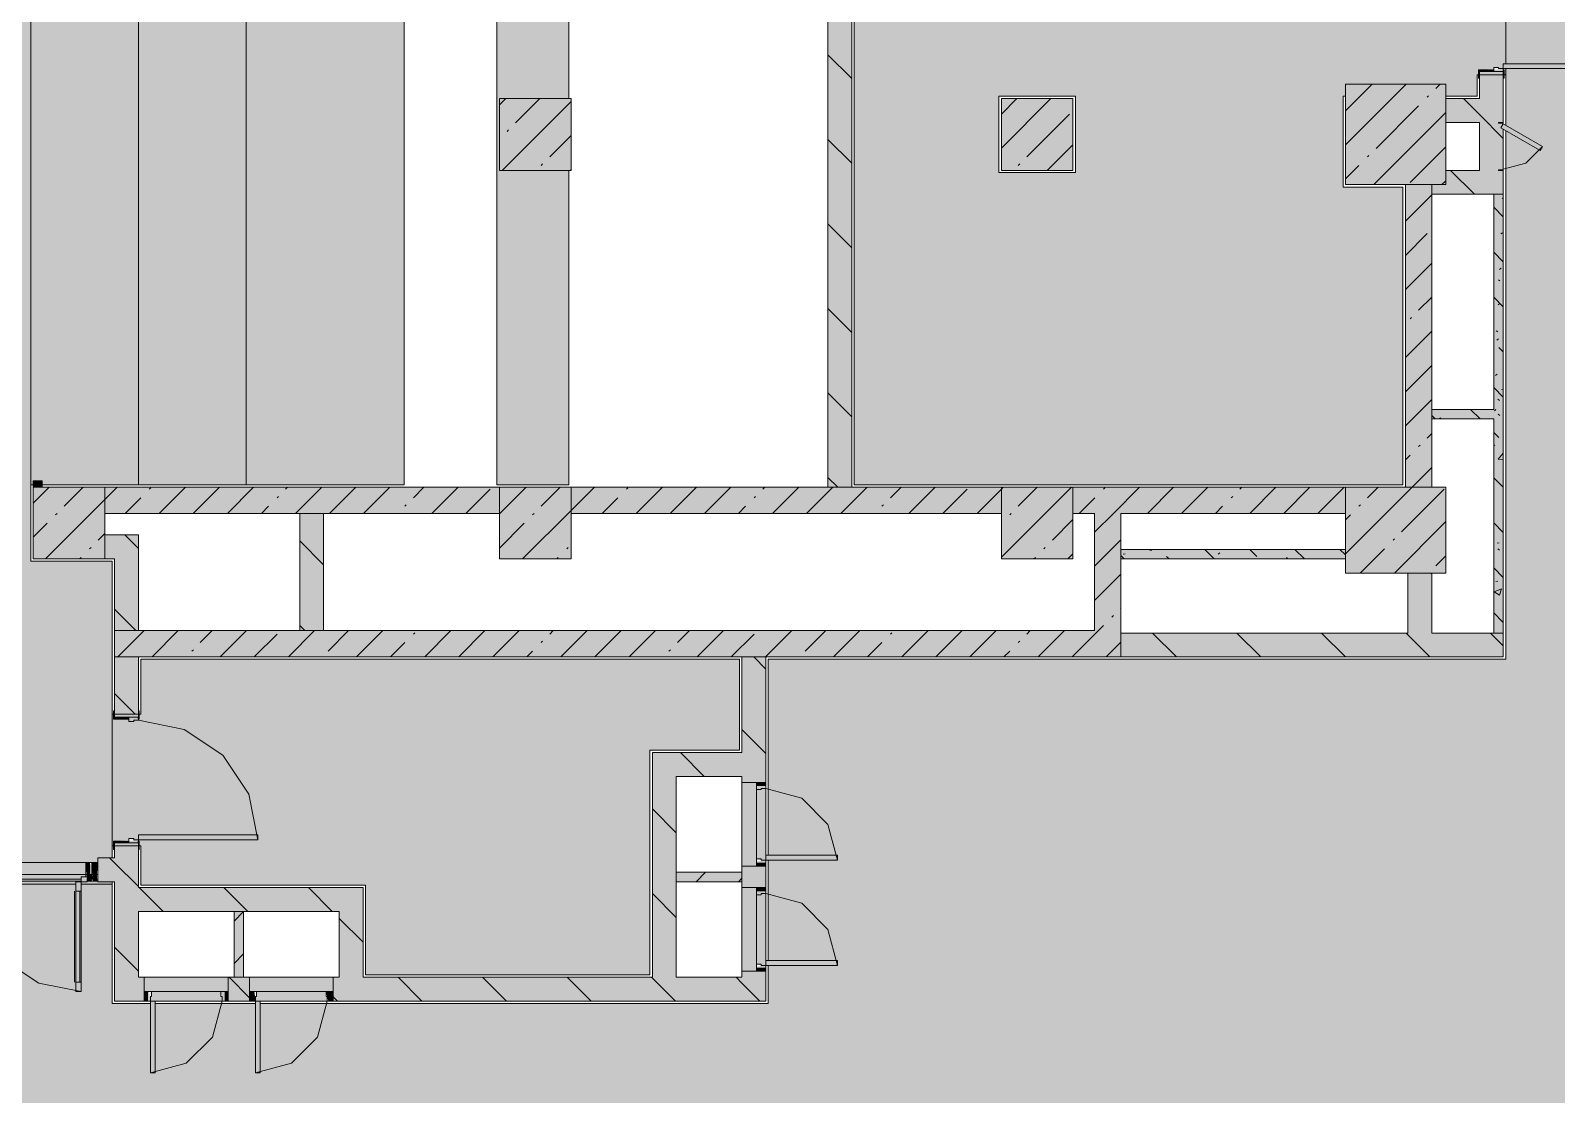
# Model space of a CAD drawing. Header units: millimetres. Extents: x -3817 to 677485, y -22715 to 103890.
# Drawn here: x 2433.5 to 2534, y -19524.2 to -19454.1 of the extents above; entities that cross this region are included whole.
import ezdxf

# ---------------------------------------------------------------- set-up
doc = ezdxf.new("R2010")
doc.units = ezdxf.units.MM
doc.layers.add('PDF _Геометрия', color=7, linetype='Continuous', true_color=0x1d1d1d)
doc.layers.add('PDF _Сплошная заливка', color=7, linetype='Continuous', true_color=0xffffff)

msp = doc.modelspace()

# ---------------------------------------------------------------- hatches: boundary and pattern name
at = {"layer": 'PDF _Сплошная заливка', "transparency": 33554559}
h = msp.add_hatch(color=256, dxfattribs=at)
h.paths.add_polyline_path([(2274.81, -19543.4), (2284.35, -19543.34), (2284.35, -19542.77), (2284.63, -19542.77), (2284.63, -19541.61), (2284.75, -19541.61), (2284.75, -19541.51), (2326.29, -19541.5), (2327.79, -19538.91), (2328.06, -19539.07), (2326.65, -19541.51), (2385.11, -19541.51), (2385.11, -19533.8), (2385.43, -19533.8), (2385.43, -19541.51), (2406.21, -19541.51), (2406.21, -19534.58), (2406.53, -19534.58), (2406.53, -19541.51), (2419.07, -19541.51), (2419.07, -19532.62), (2419.21, -19532.69), (2420.31, -19532.69), (2420.31, -19541.51), (2420.46, -19541.51), (2420.46, -19518.21), (2420.31, -19518.21), (2420.31, -19518.44), (2419.07, -19518.36), (2419.07, -19518.21), (2368.97, -19518.21), (2368.97, -19488.92), (2368.18, -19488.92), (2368.18, -19483.25), (2373.85, -19483.25), (2373.85, -19484.03), (2379.32, -19484.03), (2379.32, -19483.88), (2379.91, -19483.88), (2379.91, -19484.03), (2388.57, -19484.03), (2388.65, -19483.88), (2389.17, -19483.88), (2389.17, -19484.03), (2419.72, -19484.03), (2419.79, -19483.77), (2420.31, -19483.77), (2420.31, -19484.03), (2420.46, -19484.03), (2420.46, -19508.6), (2421.41, -19508.6), (2421.49, -19508.92), (2437.94, -19508.92), (2437.94, -19508.6), (2438.89, -19508.6), (2438.89, -19489.07), (2433.53, -19489.07), (2433.49, -19390.49), (2420.86, -19390.51), (2420.85, -19395.3), (2408.65, -19395.3), (2408.65, -19396.95), (2403.62, -19396.95), (2403.62, -19395.27), (2403.53, -19395.34), (2403.48, -19395.5), (2380, -19395.5), (2379.92, -19409.8), (2377.55, -19409.8), (2377.55, -19409.71), (2337.8, -19409.71), (2337.79, -19412.55), (2333.06, -19412.55), (2333.06, -19428.92), (2337.79, -19428.92), (2337.79, -19440.49), (2314.4, -19440.49), (2314.4, -19454.35), (2314.56, -19454.35), (2314.56, -19464.11), (2314.4, -19464.11), (2314.4, -19477.81), (2314.56, -19477.81), (2314.56, -19505.06), (2314.4, -19505.06), (2314.4, -19511.83), (2321.49, -19511.83), (2321.49, -19512.14), (2314.47, -19512.22), (2314.47, -19512.54), (2314.56, -19512.54), (2314.56, -19518.21), (2288.98, -19518.21), (2288.98, -19514.27), (2275.59, -19514.27), (2275.59, -19518.21), (2262.2, -19518.21), (2262.2, -19536.79), (2271.33, -19536.79), (2271.33, -19541.51), (2273.33, -19541.51), (2273.37, -19541.61), (2273.45, -19541.67), (2273.45, -19542.77), (2273.8, -19542.77), (2273.72, -19543.01), (2273.8, -19543.4), (2274.13, -19543.4)], flags=0)
h.paths.add_polyline_path([(2419.21, -19541.36), (2419.21, -19541.28), (2419.07, -19541.28)], flags=0)
h.paths.add_polyline_path([(2436.84, -19510.18), (2436.84, -19510.15), (2422.47, -19510.18), (2422.51, -19510.33), (2436.49, -19510.33), (2436.49, -19510.18)], flags=0)
h.paths.add_polyline_path([(2438.89, -19510.33), (2438.85, -19510.18), (2436.84, -19510.18), (2436.84, -19510.33), (2437.94, -19510.33)], flags=0)
h.paths.add_polyline_path([(2421.41, -19510.15), (2421.49, -19510.02), (2421.41, -19510.12)], flags=0)
h.paths.add_polyline_path([(2422.12, -19510.33), (2422.12, -19510.15), (2420.46, -19510.18), (2420.46, -19510.33), (2421.92, -19510.33)], flags=0)
h.paths.add_polyline_path([(2421.8, -19510.15), (2421.8, -19510.02), (2421.72, -19510.02), (2421.79, -19510.14)], flags=0)
h.paths.add_polyline_path([(2437.55, -19510.15), (2437.55, -19510.02), (2437.47, -19510.02)], flags=0)
h.paths.add_polyline_path([(2337.18, -19482.94), (2335.92, -19482.89), (2335.92, -19481.14), (2334.69, -19480.86), (2334.76, -19480.71), (2334.89, -19480.73), (2335.92, -19480.83), (2335.92, -19480.74), (2337.77, -19480.74), (2337.85, -19476.69), (2338, -19476.69), (2338, -19480.74), (2339.86, -19480.8), (2339.86, -19482.94), (2338.6, -19482.94)], flags=0)
h.paths.add_polyline_path([(2337.91, -19476.13), (2337.77, -19476.13), (2337.71, -19472.08), (2335.92, -19472.02), (2335.92, -19471.91), (2334.7, -19472.05), (2334.73, -19471.89), (2335.92, -19471.68), (2335.92, -19469.88), (2339.86, -19469.88), (2339.86, -19472.08), (2338, -19472.08), (2337.95, -19476.13), (2337.92, -19476.13)], flags=0)
h.paths.add_polyline_path([(2369.13, -19464.43), (2368.02, -19464.43), (2368.02, -19457.5), (2374.95, -19457.5), (2374.95, -19464.43)], flags=0)
h.paths.add_polyline_path([(2376.09, -19448.31), (2376.09, -19440.04), (2376.69, -19440.04), (2376.69, -19448.31)], flags=0)
h.paths.add_polyline_path([(2376.09, -19439.49), (2376.15, -19431.22), (2376.69, -19431.22), (2376.69, -19439.49)], flags=0)
h.paths.add_polyline_path([(2369.13, -19434.9), (2368.02, -19434.9), (2368.02, -19427.97), (2374.95, -19427.97), (2374.95, -19434.9)], flags=0)
h.paths.add_polyline_path([(2376.09, -19430.83), (2376.15, -19422.56), (2376.69, -19422.56), (2376.69, -19430.83), (2376.15, -19430.83)], flags=0)
h.paths.add_polyline_path([(2376.66, -19420.13), (2376.15, -19419.83), (2380.28, -19412.68), (2380.79, -19412.97), (2377.56, -19418.58)], flags=0)
h.paths.add_polyline_path([(2377.55, -19409.65), (2377.56, -19409.65), (2377.55, -19409.55)], flags=0)
h.paths.add_polyline_path([(2420.46, -19395.49), (2408.74, -19395.49), (2408.74, -19395.33), (2420.86, -19395.33), (2420.85, -19395.49)], flags=0)
for points in [[(2487.63, -19484.19), (2487.63, -19395.22), (2486.05, -19395.22), (2486.05, -19484.19), (2486.23, -19484.19)], [(2433.53, -19484.03), (2433.69, -19484.03), (2433.69, -19483.77), (2434.28, -19483.77), (2434.28, -19484.03), (2440.62, -19484.03), (2440.62, -19452.7), (2433.53, -19452.72), (2433.53, -19480.44)], [(2523.93, -19464.27), (2526.76, -19464.27), (2526.76, -19457.66), (2520.14, -19457.66), (2520.14, -19464.27)], [(2501.5, -19463.33), (2502.19, -19463.33), (2502.19, -19458.6), (2497.47, -19458.63), (2497.47, -19463.33)], [(2525.82, -19464.9), (2530.54, -19464.9), (2530.54, -19463.33), (2526.76, -19463.33), (2526.76, -19464.27), (2525.82, -19464.27), (2525.82, -19464.43)], [(2524.09, -19484.19), (2525.82, -19484.19), (2525.82, -19464.27), (2524.09, -19464.27), (2524.09, -19484.03)], [(2529.91, -19479.7), (2529.91, -19479.07), (2525.82, -19479.07), (2525.82, -19479.7), (2529.88, -19479.7)], [(2433.69, -19488.92), (2438.42, -19488.92), (2438.42, -19484.19), (2433.69, -19484.19), (2433.69, -19488.82)], [(2500.07, -19488.92), (2502.19, -19488.92), (2502.19, -19484.19), (2497.47, -19484.19), (2497.47, -19488.92)], [(2520.14, -19489.86), (2526.76, -19489.86), (2526.76, -19484.19), (2520.14, -19484.19), (2520.14, -19487.07)], [(2451.25, -19493.64), (2452.82, -19493.64), (2452.82, -19485.92), (2451.25, -19485.92), (2451.25, -19487.92)], [(2439.61, -19488.92), (2440.62, -19488.92), (2440.62, -19487.34), (2438.42, -19487.34), (2438.42, -19488.92), (2439.05, -19488.92)], [(2518.76, -19488.92), (2520.14, -19488.92), (2520.14, -19488.29), (2505.34, -19488.29), (2505.34, -19488.92)], [(2439.05, -19493.64), (2440.62, -19493.64), (2440.62, -19488.92), (2439.05, -19488.92), (2439.05, -19489.07)], [(2458.04, -19495.37), (2503.61, -19495.37), (2503.61, -19493.64), (2439.05, -19493.64), (2439.05, -19495.37), (2457.31, -19495.37)], [(2526.26, -19495.37), (2530.54, -19495.37), (2530.54, -19493.8), (2505.34, -19493.8), (2505.34, -19495.37), (2518.76, -19495.37)], [(2474.48, -19516.47), (2476.05, -19516.47), (2476.05, -19501.67), (2474.48, -19501.67), (2474.48, -19516.32)], [(2479.75, -19503.25), (2480.38, -19503.25), (2480.38, -19501.67), (2476.05, -19501.67), (2476.05, -19503.25)], [(2480.38, -19509.15), (2481.33, -19509.15), (2481.33, -19503.64), (2480.38, -19503.64), (2480.38, -19508.96)], [(2481.64, -19508.76), (2481.96, -19508.76), (2481.96, -19504.03), (2481.33, -19504.11), (2481.33, -19508.68)], [(2437.24, -19510.15), (2437.55, -19510.15), (2437.47, -19510.02), (2437.44, -19508.92), (2437.16, -19508.92), (2437.24, -19510.12)], [(2437.94, -19510.15), (2437.87, -19510.02), (2437.94, -19508.92), (2437.55, -19508.92), (2437.63, -19510.15), (2437.87, -19510.15)], [(2436.84, -19510.02), (2436.84, -19509.86), (2437.16, -19509.86), (2437.16, -19509.7), (2422.2, -19509.7), (2422.2, -19509.86), (2422.51, -19509.86), (2422.51, -19510.02)], [(2437.55, -19510.02), (2437.63, -19510.02), (2437.55, -19509.7), (2437.47, -19509.7), (2437.47, -19510.02)], [(2440.62, -19512.14), (2455.42, -19512.14), (2455.42, -19510.57), (2440.62, -19510.57), (2440.62, -19512.11)], [(2480.38, -19516.08), (2481.33, -19516.08), (2481.33, -19510.57), (2480.38, -19510.57), (2480.38, -19515.88)], [(2481.64, -19515.69), (2481.96, -19515.69), (2481.96, -19510.96), (2481.33, -19511.04), (2481.33, -19515.61)], [(2453.85, -19516.47), (2455.42, -19516.47), (2455.42, -19512.14), (2453.85, -19512.14), (2453.85, -19516.32)], [(2441.01, -19517.42), (2446.53, -19517.42), (2446.53, -19516.47), (2441.01, -19516.47), (2441.01, -19517.1)], [(2448.34, -19517.42), (2453.45, -19517.42), (2453.45, -19516.47), (2447.94, -19516.47), (2447.94, -19517.42), (2448.26, -19517.42)], [(2441.49, -19518.05), (2446.13, -19518.05), (2446.05, -19517.42), (2441.49, -19517.42), (2441.41, -19518.05)], [(2452.98, -19518.05), (2453.06, -19518.05), (2452.98, -19517.42), (2448.41, -19517.42), (2448.34, -19518.05), (2448.65, -19518.05)]]:
    msp.add_hatch(color=256, dxfattribs=at).paths.add_polyline_path(points)
h = msp.add_hatch(color=256, dxfattribs=at)
h.paths.add_polyline_path([(2420.46, -19541.51), (2458.9, -19541.51), (2459.91, -19539.76), (2460.18, -19539.92), (2459.26, -19541.51), (2479.13, -19541.51), (2480.54, -19539.08), (2480.81, -19539.24), (2479.5, -19541.51), (2563.46, -19541.51), (2563.46, -19523.32), (2551.95, -19523.32), (2551.95, -19528.05), (2551.64, -19528.05), (2551.56, -19523.32), (2550.22, -19523.32), (2550.16, -19513.72), (2546.68, -19513.72), (2546.68, -19513.33), (2550.22, -19513.33), (2550.22, -19503.48), (2543.14, -19503.48), (2543.14, -19503.09), (2550.22, -19503.09), (2550.22, -19484.19), (2562.35, -19484.19), (2562.35, -19434.19), (2563.46, -19434.19), (2563.46, -19422.77), (2557.54, -19422.75), (2557.54, -19419.63), (2533.29, -19419.63), (2533.29, -19422.75), (2530.7, -19422.75), (2530.7, -19456.32), (2538.41, -19456.32), (2538.41, -19456.63), (2530.7, -19456.63), (2530.7, -19460.35), (2533.13, -19461.75), (2532.97, -19462.02), (2530.7, -19460.71), (2530.7, -19495.53), (2482.11, -19495.53), (2482.11, -19508.44), (2486.68, -19508.44), (2486.68, -19508.76), (2482.11, -19508.76), (2482.11, -19515.37), (2486.68, -19515.37), (2486.68, -19515.69), (2482.11, -19515.69), (2482.11, -19518.21), (2448.65, -19518.21), (2448.65, -19522.77), (2448.34, -19522.77), (2448.34, -19518.21), (2441.72, -19518.21), (2441.72, -19522.77), (2441.41, -19522.77), (2441.41, -19518.21), (2438.89, -19518.21), (2438.89, -19510.33), (2436.84, -19510.33), (2436.84, -19517.42), (2436.49, -19517.42), (2436.49, -19510.33), (2422.47, -19510.33), (2422.47, -19517.26), (2422.12, -19517.26), (2422.12, -19510.33), (2420.46, -19510.33), (2420.46, -19537.16)], flags=0)
h.paths.add_polyline_path([(2551.86, -19515.53), (2562.35, -19515.53), (2562.35, -19485.77), (2551.8, -19485.77), (2551.8, -19515.53)], flags=0)
h = msp.add_hatch(color=256, dxfattribs=at)
h.paths.add_polyline_path([(2530.38, -19463.33), (2530.54, -19463.33), (2530.54, -19460.62), (2530.38, -19460.53), (2530.54, -19460.18), (2530.54, -19457.03), (2528.96, -19457.03), (2528.96, -19463.33), (2529.91, -19463.33)], flags=0)
h.paths.add_polyline_path([(2528.96, -19448.37), (2530.54, -19448.37), (2530.54, -19419.63), (2528.96, -19419.63), (2528.96, -19448.19)], flags=0)
h = msp.add_hatch(color=256, dxfattribs=at)
h.paths.add_polyline_path([(2487.78, -19484.03), (2523.93, -19484.03), (2523.93, -19464.43), (2519.99, -19464.43), (2519.99, -19458.44), (2520.14, -19458.42), (2520.14, -19457.66), (2526.76, -19457.66), (2526.76, -19458.44), (2528.81, -19458.44), (2528.81, -19457.03), (2528.9, -19457.03), (2528.96, -19456.71), (2529.91, -19456.63), (2529.91, -19456.56), (2530.54, -19456.63), (2530.54, -19456.32), (2530.7, -19456.32), (2530.7, -19448.37), (2530.6, -19448.37), (2530.54, -19448.76), (2528.9, -19448.68), (2528.9, -19448.37), (2528.81, -19448.37), (2528.81, -19447.34), (2487.78, -19447.34), (2487.78, -19470.37)], flags=0)
h.paths.add_polyline_path([(2502.35, -19463.48), (2497.31, -19463.48), (2497.31, -19458.44), (2502.35, -19458.44)], flags=0)
h.paths.add_polyline_path([(2530.6, -19457.03), (2530.7, -19457.03), (2530.7, -19456.63), (2530.6, -19456.71), (2530.6, -19456.96)], flags=0)
at = {"layer": 'PDF _Сплошная заливка', "true_color": 0xe2e2e2, "transparency": 33554559}
h = msp.add_hatch(color=254, dxfattribs=at)
h.paths.add_polyline_path([(2530.54, -19456.83), (2530.54, -19456.63), (2529.91, -19456.71), (2529.91, -19456.83)], flags=0)
h.paths.add_polyline_path([(2529.91, -19448.84), (2530.54, -19448.68), (2530.54, -19448.56), (2529.91, -19448.56), (2529.91, -19448.76)], flags=0)
at = {"layer": 'PDF _Сплошная заливка', "transparency": 33554559}
h = msp.add_hatch(color=256, dxfattribs=at)
h.paths.add_polyline_path([(2464.24, -19484.03), (2468.97, -19484.03), (2468.97, -19463.33), (2464.4, -19463.33), (2464.4, -19458.6), (2468.97, -19458.6), (2468.97, -19452.7), (2464.24, -19452.7), (2464.24, -19470.37)], flags=0)
h.paths.add_polyline_path([(2452.18, -19484.03), (2458.13, -19484.03), (2458.13, -19452.7), (2447.71, -19452.7), (2447.71, -19484.03), (2450.87, -19484.03)], flags=0)
at = {"layer": 'PDF _Сплошная заливка', "true_color": 0xe2e2e2, "transparency": 33554559}
for points in [[(2533.29, -19456.63), (2538.41, -19456.63), (2538.41, -19456.32), (2530.54, -19456.32), (2530.61, -19456.63), (2533.13, -19456.63)], [(2532.97, -19462.02), (2533.13, -19461.75), (2530.54, -19460.26), (2530.38, -19460.53), (2530.7, -19460.71)], [(2439.99, -19507.62), (2439.99, -19507.5), (2439.05, -19507.51), (2439.05, -19507.62), (2439.66, -19507.62)], [(2482.11, -19508.76), (2486.68, -19508.76), (2486.68, -19508.44), (2481.96, -19508.44), (2481.96, -19508.76)], [(2486.68, -19515.69), (2486.68, -19515.37), (2481.96, -19515.37), (2481.96, -19515.69), (2486.23, -19515.69)], [(2441.41, -19522.77), (2441.72, -19522.77), (2441.72, -19518.05), (2441.41, -19518.05), (2441.41, -19520.46)]]:
    msp.add_hatch(color=254, dxfattribs=at).paths.add_polyline_path(points)
at = {"layer": 'PDF _Сплошная заливка', "transparency": 33554559}
h = msp.add_hatch(color=256, dxfattribs=at)
h.paths.add_polyline_path([(2469.97, -19485.92), (2497.47, -19485.92), (2497.47, -19484.19), (2469.12, -19484.19), (2469.12, -19485.92)], flags=0)
h.paths.add_polyline_path([(2453.03, -19485.92), (2464.4, -19485.92), (2464.4, -19484.19), (2438.42, -19484.19), (2438.42, -19485.92), (2452.82, -19485.92)], flags=0)
h.paths.add_polyline_path([(2520.14, -19485.92), (2520.14, -19484.19), (2502.19, -19484.19), (2502.19, -19485.92), (2518.76, -19485.92)], flags=0)
h = msp.add_hatch(color=256, dxfattribs=at)
h.paths.add_polyline_path([(2439.05, -19518.05), (2440.62, -19518.05), (2440.62, -19507.81), (2439.05, -19507.81), (2439.05, -19512.11)], flags=0)
h.paths.add_polyline_path([(2440.62, -19499.15), (2440.62, -19495.37), (2439.05, -19495.37), (2439.05, -19499.15)], flags=0)
h = msp.add_hatch(color=256, dxfattribs=at)
h.paths.add_polyline_path([(2481.96, -19518.05), (2481.96, -19516.08), (2480.38, -19516.08), (2480.38, -19518.05)], flags=0)
h.paths.add_polyline_path([(2480.38, -19510.57), (2481.96, -19510.57), (2481.96, -19509.15), (2480.38, -19509.15), (2480.38, -19510.18)], flags=0)
h.paths.add_polyline_path([(2481.33, -19503.64), (2481.96, -19503.64), (2481.96, -19495.37), (2480.38, -19495.37), (2480.38, -19503.64)], flags=0)
h = msp.add_hatch(color=256, dxfattribs=at)
h.paths.add_polyline_path([(2440.62, -19507.42), (2440.62, -19507.1), (2448.49, -19507.1), (2448.49, -19507.42), (2440.68, -19507.42)], flags=0)
h.paths.add_polyline_path([(2455.58, -19516.32), (2474.32, -19516.32), (2474.32, -19501.51), (2480.22, -19501.51), (2480.22, -19495.53), (2440.78, -19495.53), (2440.78, -19499.15), (2440.68, -19499.15), (2440.62, -19499.55), (2438.98, -19499.47), (2438.98, -19499.15), (2438.89, -19499.15), (2438.89, -19507.81), (2438.98, -19507.81), (2439.05, -19507.5), (2439.99, -19507.42), (2439.99, -19507.34), (2440.68, -19507.5), (2440.68, -19507.81), (2440.78, -19507.81), (2440.78, -19510.41), (2455.58, -19510.41), (2455.58, -19511.22)], flags=0)
at = {"layer": 'PDF _Сплошная заливка', "true_color": 0xe2e2e2, "transparency": 33554559}
h = msp.add_hatch(color=254, dxfattribs=at)
h.paths.add_polyline_path([(2440.62, -19507.62), (2440.62, -19507.42), (2439.99, -19507.5), (2439.99, -19507.62)], flags=0)
h.paths.add_polyline_path([(2439.99, -19499.62), (2440.62, -19499.47), (2440.62, -19499.35), (2439.99, -19499.35), (2439.99, -19499.55)], flags=0)
h = msp.add_hatch(color=254, dxfattribs=at)
h.paths.add_polyline_path([(2481.96, -19508.96), (2481.96, -19508.76), (2481.33, -19508.84), (2481.33, -19508.96)], flags=0)
h.paths.add_polyline_path([(2481.33, -19504.11), (2481.96, -19503.96), (2481.96, -19503.84), (2481.33, -19503.84), (2481.33, -19504.03)], flags=0)
at = {"layer": 'PDF _Сплошная заливка', "transparency": 33554559}
h = msp.add_hatch(color=256, dxfattribs=at)
h.paths.add_polyline_path([(2438.85, -19510.18), (2439.05, -19510.18), (2439.05, -19508.6), (2437.94, -19508.6), (2437.94, -19510.18)], flags=0)
h.paths.add_polyline_path([(2421.18, -19510.18), (2421.41, -19510.18), (2421.41, -19508.6), (2420.31, -19508.6), (2420.31, -19510.18), (2420.56, -19510.18)], flags=0)
h = msp.add_hatch(color=256, dxfattribs=at)
h.paths.add_polyline_path([(2437.24, -19510.18), (2437.16, -19509.86), (2436.84, -19509.86), (2436.84, -19510.18), (2437.16, -19510.18)], flags=0)
h.paths.add_polyline_path([(2422.51, -19510.18), (2422.51, -19509.86), (2422.12, -19509.86), (2422.2, -19510.18), (2422.47, -19510.18)], flags=0)
at = {"layer": 'PDF _Сплошная заливка', "true_color": 0xe2e2e2, "transparency": 33554559}
h = msp.add_hatch(color=254, dxfattribs=at)
h.paths.add_polyline_path([(2481.96, -19515.88), (2481.96, -19515.69), (2481.33, -19515.77), (2481.33, -19515.88)], flags=0)
h.paths.add_polyline_path([(2481.33, -19511.04), (2481.96, -19510.88), (2481.96, -19510.77), (2481.33, -19510.77), (2481.33, -19510.96)], flags=0)
at = {"layer": 'PDF _Сплошная заливка', "transparency": 33554559}
h = msp.add_hatch(color=256, dxfattribs=at)
h.paths.add_polyline_path([(2474.32, -19518.05), (2480.38, -19518.05), (2480.38, -19516.47), (2453.45, -19516.47), (2453.45, -19518.05), (2469.97, -19518.05)], flags=0)
h.paths.add_polyline_path([(2441.01, -19518.05), (2441.01, -19516.47), (2440.62, -19516.47), (2440.62, -19518.05)], flags=0)
h.paths.add_polyline_path([(2446.53, -19518.05), (2447.94, -19518.05), (2447.94, -19516.47), (2446.53, -19516.47), (2446.53, -19517.42)], flags=0)
at = {"layer": 'PDF _Сплошная заливка', "true_color": 0xe2e2e2, "transparency": 33554559}
h = msp.add_hatch(color=254, dxfattribs=at)
h.paths.add_polyline_path([(2446.33, -19518.05), (2446.33, -19517.42), (2446.05, -19517.42), (2446.21, -19518.05)], flags=0)
h.paths.add_polyline_path([(2441.33, -19518.05), (2441.41, -19518.05), (2441.33, -19517.42), (2441.21, -19517.42), (2441.21, -19518.05)], flags=0)

# ---------------------------------------------------------------- linework, layer by layer
at = {"layer": 'PDF _Геометрия', "color": 253, "lineweight": 9, "true_color": 0xaaaaaa}
for points in [[(2438.89, -19508.6), (2438.89, -19489.07), (2433.53, -19489.07), (2433.53, -19390.49), (2420.86, -19390.49), (2420.86, -19392.62)], [(2557.54, -19419.63), (2533.29, -19419.63), (2533.29, -19422.75), (2530.7, -19422.75), (2530.7, -19456.32), (2530.7, -19448.37), (2530.6, -19448.37)], [(2528.9, -19448.37), (2528.81, -19448.37), (2528.81, -19447.34), (2487.78, -19447.34), (2487.78, -19484.03), (2523.93, -19484.03), (2523.93, -19464.43), (2519.99, -19464.43), (2519.99, -19458.44), (2520.14, -19458.44)], [(2526.76, -19458.44), (2528.81, -19458.44), (2528.81, -19457.03), (2528.9, -19457.03)], [(2530.6, -19457.03), (2530.7, -19457.03), (2530.7, -19456.63), (2530.7, -19460.35)], [(2530.7, -19460.71), (2530.7, -19495.53), (2482.11, -19495.53), (2482.11, -19508.44)], [(2530.54, -19463.25), (2532.03, -19462.85), (2533.13, -19461.75)], [(2440.68, -19507.81), (2440.78, -19507.81), (2440.78, -19510.41), (2455.58, -19510.41), (2455.58, -19516.32), (2474.32, -19516.32), (2474.32, -19501.51), (2480.22, -19501.51), (2480.22, -19495.53), (2440.78, -19495.53), (2440.78, -19499.15), (2440.68, -19499.15)], [(2438.98, -19499.15), (2438.89, -19499.15), (2438.89, -19507.81), (2438.98, -19507.81)], [(2440.62, -19499.55), (2443.63, -19500.15), (2446.19, -19501.85), (2447.89, -19504.41), (2448.49, -19507.42)], [(2481.33, -19508.84), (2481.33, -19503.96), (2481.33, -19508.84)], [(2481.96, -19508.44), (2481.96, -19504.03), (2484.32, -19504.67), (2486.05, -19506.4), (2486.68, -19508.76)], [(2481.96, -19504.03), (2481.96, -19508.76)], [(2482.11, -19508.76), (2482.11, -19515.37)], [(2437.24, -19510.18), (2436.84, -19510.18), (2436.84, -19517.42), (2434.07, -19516.87), (2431.72, -19515.3), (2430.15, -19512.95), (2429.6, -19510.18), (2429.06, -19512.89), (2427.52, -19515.19), (2425.22, -19516.72), (2422.51, -19517.26), (2422.51, -19510.18), (2422.12, -19510.18)], [(2436.84, -19510.02), (2436.84, -19509.86), (2437.24, -19509.86)], [(2441.41, -19518.21), (2438.89, -19518.21), (2438.89, -19510.33), (2436.84, -19510.33), (2438.89, -19510.33), (2438.89, -19510.18)], [(2436.42, -19516.79), (2436.42, -19510.81)], [(2436.84, -19510.81), (2436.49, -19510.81)], [(2436.76, -19516.79), (2436.76, -19510.81)], [(2481.33, -19515.77), (2481.33, -19510.88), (2481.33, -19515.77)], [(2481.96, -19515.69), (2481.96, -19510.88), (2481.96, -19515.37)], [(2481.96, -19510.96), (2484.32, -19511.6), (2486.05, -19513.33), (2486.68, -19515.69)], [(2482.11, -19515.69), (2482.11, -19518.21), (2448.65, -19518.21)], [(2436.84, -19516.79), (2436.49, -19516.79)], [(2441.33, -19517.42), (2446.21, -19517.42), (2441.33, -19517.42)], [(2448.26, -19517.42), (2453.14, -19517.42), (2448.26, -19517.42)], [(2446.13, -19518.05), (2445.5, -19520.41), (2443.77, -19522.14), (2441.41, -19522.77)], [(2441.41, -19518.05), (2446.21, -19518.05), (2441.72, -19518.05)], [(2448.34, -19518.21), (2441.72, -19518.21)], [(2448.65, -19518.05), (2453.06, -19518.05), (2452.43, -19520.41), (2450.7, -19522.14), (2448.34, -19522.77)], [(2453.06, -19518.05), (2448.34, -19518.05)]]:
    msp.add_lwpolyline(points, dxfattribs=at)
at = {"layer": 'PDF _Геометрия', "color": 7, "lineweight": 9}
for points in [[(2468.65, -19395.22), (2486.05, -19395.22), (2486.05, -19484.19), (2487.63, -19484.19), (2487.63, -19447.19), (2528.96, -19447.19), (2528.96, -19445.61), (2525.81, -19445.61), (2525.81, -19430.65), (2524.24, -19430.65), (2524.24, -19445.61), (2487.63, -19445.61), (2487.63, -19395.22), (2497, -19395.22), (2497, -19393.65), (2469.12, -19393.65)], [(2433.53, -19452.7), (2433.53, -19484.03), (2433.69, -19484.03)], [(2434.28, -19484.03), (2440.62, -19484.03), (2447.71, -19484.03), (2447.71, -19452.7)], [(2440.62, -19452.7), (2440.62, -19484.03), (2440.62, -19452.7), (2445.34, -19452.7)], [(2468.97, -19458.6), (2468.97, -19452.7), (2464.24, -19452.7), (2464.24, -19484.03), (2468.97, -19484.03), (2468.97, -19463.33)], [(2487.63, -19457.29), (2486.05, -19455.72)], [(2530.54, -19457.03), (2528.96, -19457.03)], [(2520.14, -19461.64), (2524.13, -19457.66)], [(2520.14, -19459.4), (2521.89, -19457.66)], [(2526.09, -19457.95), (2526.38, -19457.66)], [(2528.96, -19457.26), (2528.96, -19458.6), (2526.76, -19458.6), (2526.76, -19460.18), (2528.96, -19460.18), (2528.96, -19463.33), (2526.76, -19463.33)], [(2530.54, -19460.18), (2530.54, -19457.26)], [(2464.4, -19459.02), (2464.82, -19458.6)], [(2464.58, -19463.33), (2469.12, -19458.79)], [(2465.47, -19460.19), (2467.06, -19458.6)], [(2497.47, -19461.87), (2500.74, -19458.6)], [(2497.47, -19459.63), (2498.49, -19458.6)], [(2522.16, -19461.88), (2524.96, -19459.07)], [(2525.52, -19458.51), (2525.62, -19458.42)], [(2530.54, -19461.23), (2528.96, -19459.66), (2527.91, -19458.6)], [(2499.15, -19462.44), (2501.95, -19459.63)], [(2522.01, -19464.27), (2526.76, -19459.52)], [(2464.91, -19460.76), (2465, -19460.66)], [(2467.72, -19462.44), (2469.12, -19461.03)], [(2525.82, -19464.27), (2525.82, -19464.9), (2529.91, -19464.9), (2530.54, -19464.9), (2530.54, -19463.33), (2530.54, -19460.62)], [(2487.63, -19462.86), (2486.05, -19461.29)], [(2500.5, -19463.33), (2502.19, -19461.64)], [(2524.4, -19464.12), (2526.76, -19461.77)], [(2467.15, -19463), (2467.25, -19462.91)], [(2498.58, -19463), (2498.68, -19462.91)], [(2520.14, -19463.89), (2521.03, -19463)], [(2521.6, -19462.44), (2521.69, -19462.35)], [(2469.07, -19463.33), (2469.12, -19463.28)], [(2526.5, -19464.27), (2526.76, -19464.01)], [(2528.64, -19464.9), (2527.06, -19463.33)], [(2481.96, -19495.37), (2505.34, -19495.37), (2530.54, -19495.37), (2530.54, -19493.8), (2530.54, -19464.9), (2529.91, -19464.9), (2529.91, -19479.07), (2525.82, -19479.07), (2525.82, -19479.7), (2529.91, -19479.7), (2529.91, -19493.8), (2530.54, -19493.8)], [(2525.82, -19479.07), (2525.82, -19464.27), (2524.09, -19464.27), (2524.09, -19484.19), (2525.82, -19484.19), (2525.82, -19479.7)], [(2524.09, -19466.68), (2525.82, -19464.95)], [(2487.63, -19468.43), (2486.05, -19466.85)], [(2524.09, -19468.93), (2525.52, -19467.49)], [(2524.09, -19471.17), (2525.82, -19469.44)], [(2524.96, -19472.54), (2525.82, -19471.69)], [(2487.63, -19474), (2486.05, -19472.42)], [(2524.4, -19473.1), (2524.5, -19473.01)], [(2524.09, -19475.66), (2525.82, -19473.93)], [(2524.09, -19477.91), (2525.82, -19476.18)], [(2487.63, -19479.56), (2486.05, -19477.99)], [(2524.09, -19480.15), (2525.82, -19478.42)], [(2525.52, -19480.96), (2525.82, -19480.67)], [(2524.09, -19482.4), (2524.4, -19482.08)], [(2524.96, -19481.52), (2525.06, -19481.43)], [(2520.14, -19488.58), (2524.54, -19484.19), (2525.82, -19482.91)], [(2433.79, -19484.19), (2433.69, -19484.09)], [(2433.69, -19485.24), (2434.74, -19484.19)], [(2433.79, -19483.77), (2433.79, -19484.19)], [(2433.89, -19483.77), (2433.89, -19484.19)], [(2434.5, -19488.92), (2438.42, -19485), (2439.23, -19484.19)], [(2435.73, -19485.45), (2436.98, -19484.19)], [(2486.05, -19484.19), (2438.42, -19484.19), (2438.42, -19485.92), (2451.25, -19485.92), (2451.25, -19493.64), (2440.62, -19493.64), (2439.05, -19493.64)], [(2441.34, -19484.33), (2441.43, -19484.23)], [(2441.99, -19485.92), (2443.72, -19484.19)], [(2444.23, -19485.92), (2445.96, -19484.19)], [(2446.48, -19485.92), (2448.21, -19484.19)], [(2450.32, -19484.33), (2450.45, -19484.19)], [(2450.97, -19485.92), (2452.7, -19484.19)], [(2453.21, -19485.92), (2454.94, -19484.19)], [(2455.46, -19485.92), (2457.19, -19484.19)], [(2458.74, -19484.89), (2459.43, -19484.19)], [(2459.95, -19485.92), (2461.68, -19484.19)], [(2462.19, -19485.92), (2463.79, -19484.33)], [(2464.4, -19485.96), (2466.17, -19484.19)], [(2465.93, -19488.92), (2469.12, -19485.73), (2470.66, -19484.19)], [(2467.15, -19485.45), (2468.41, -19484.19)], [(2472.77, -19484.33), (2472.86, -19484.23)], [(2473.42, -19485.92), (2475.15, -19484.19)], [(2475.66, -19485.92), (2477.39, -19484.19)], [(2477.91, -19485.92), (2479.64, -19484.19)], [(2481.75, -19484.33), (2481.88, -19484.19)], [(2482.4, -19485.92), (2484.13, -19484.19)], [(2484.64, -19485.92), (2486.37, -19484.19)], [(2486.69, -19484.19), (2486.05, -19483.56)], [(2486.89, -19485.92), (2488.62, -19484.19)], [(2529.91, -19493.8), (2525.82, -19493.8), (2525.82, -19489.86), (2524.24, -19489.86), (2524.24, -19493.8), (2505.34, -19493.8), (2505.34, -19495.37), (2505.34, -19493.8), (2505.34, -19493.64), (2505.34, -19488.92), (2505.34, -19488.29), (2520.14, -19488.29), (2520.14, -19488.92), (2505.34, -19488.92), (2505.34, -19488.29), (2505.34, -19485.92), (2520.14, -19485.92), (2520.14, -19484.19), (2487.63, -19484.19)], [(2490.17, -19484.89), (2490.86, -19484.19)], [(2491.38, -19485.92), (2493.11, -19484.19)], [(2493.62, -19485.92), (2495.22, -19484.33)], [(2495.87, -19485.92), (2497.47, -19484.32), (2497.6, -19484.19)], [(2497.47, -19488.81), (2502.09, -19484.19)], [(2498.58, -19485.45), (2499.84, -19484.19)], [(2503.61, -19487.16), (2504.85, -19485.92), (2506.58, -19484.19)], [(2504.2, -19484.33), (2504.29, -19484.23)], [(2507.09, -19485.92), (2508.82, -19484.19)], [(2509.34, -19485.92), (2511.07, -19484.19)], [(2513.18, -19484.33), (2513.31, -19484.19)], [(2513.83, -19485.92), (2515.56, -19484.19)], [(2516.07, -19485.92), (2517.8, -19484.19)], [(2518.32, -19485.92), (2520.05, -19484.19)], [(2521.6, -19484.89), (2522.29, -19484.19)], [(2523.84, -19487.13), (2526.65, -19484.33)], [(2439.74, -19485.92), (2440.78, -19484.89)], [(2449.76, -19484.89), (2449.85, -19484.8)], [(2471.17, -19485.92), (2472.21, -19484.89)], [(2481.19, -19484.89), (2481.28, -19484.8)], [(2502.6, -19485.92), (2503.64, -19484.89)], [(2512.62, -19484.89), (2512.71, -19484.8)], [(2435.16, -19486.01), (2435.26, -19485.92)], [(2448.72, -19485.92), (2449.19, -19485.45)], [(2452.82, -19485.92), (2451.25, -19485.92)], [(2502.19, -19485.92), (2503.61, -19485.92), (2503.61, -19493.64), (2452.82, -19493.64), (2452.82, -19485.92), (2464.4, -19485.92)], [(2458.17, -19485.45), (2458.27, -19485.36)], [(2466.59, -19486.01), (2466.69, -19485.92)], [(2469.12, -19485.92), (2497.47, -19485.92)], [(2480.15, -19485.92), (2480.62, -19485.45)], [(2489.6, -19485.45), (2489.7, -19485.36)], [(2498.02, -19486.01), (2498.12, -19485.92)], [(2500.83, -19487.69), (2502.19, -19486.33)], [(2511.58, -19485.92), (2512.05, -19485.45)], [(2520.14, -19486.34), (2520.47, -19486.01)], [(2521.03, -19485.45), (2521.13, -19485.36)], [(2433.69, -19487.48), (2434.6, -19486.57)], [(2437.97, -19487.69), (2438.42, -19487.25)], [(2440.62, -19493.64), (2440.62, -19488.92), (2440.62, -19487.34), (2438.42, -19487.34), (2438.42, -19488.92), (2439.05, -19488.92), (2439.05, -19493.64), (2439.05, -19495.37), (2439.05, -19498.92)], [(2440.62, -19488.23), (2439.73, -19487.34)], [(2464.4, -19488.21), (2466.03, -19486.57)], [(2523.36, -19489.86), (2526.76, -19486.46)], [(2437.41, -19488.26), (2437.5, -19488.16)], [(2452.82, -19489.3), (2451.25, -19487.73)], [(2468.84, -19488.26), (2468.93, -19488.16)], [(2500.27, -19488.26), (2500.36, -19488.16)], [(2503.61, -19489.4), (2505.34, -19487.67)], [(2521.11, -19489.86), (2522.72, -19488.26)], [(2523.28, -19487.69), (2523.37, -19487.6)], [(2436.75, -19488.92), (2436.85, -19488.82)], [(2468.18, -19488.92), (2468.28, -19488.82)], [(2499.61, -19488.92), (2499.71, -19488.82)], [(2501.85, -19488.92), (2502.19, -19488.58)], [(2526.09, -19489.38), (2526.76, -19488.71)], [(2503.61, -19491.65), (2505.34, -19489.92)], [(2525.6, -19489.86), (2525.62, -19489.85)], [(2525.82, -19489.92), (2525.76, -19489.86)], [(2440.46, -19493.64), (2439.05, -19492.23)], [(2505.32, -19492.18), (2505.34, -19492.16)], [(2451.59, -19493.64), (2451.25, -19493.3)], [(2502.13, -19495.37), (2503.61, -19493.89), (2504.2, -19493.31)], [(2504.76, -19492.75), (2504.85, -19492.65)], [(2439.27, -19495.37), (2441, -19493.64)], [(2441.52, -19495.37), (2443.25, -19493.64)], [(2444.7, -19494.43), (2445.49, -19493.64)], [(2446.01, -19495.37), (2447.74, -19493.64)], [(2448.25, -19495.37), (2449.76, -19493.87)], [(2450.5, -19495.37), (2452.23, -19493.64)], [(2451.25, -19493.64), (2452.82, -19493.64)], [(2453.12, -19494.99), (2454.47, -19493.64)], [(2454.99, -19495.37), (2456.72, -19493.64)], [(2458.74, -19493.87), (2458.83, -19493.78)], [(2459.48, -19495.37), (2461.21, -19493.64)], [(2461.72, -19495.37), (2463.45, -19493.64)], [(2463.97, -19495.37), (2465.7, -19493.64)], [(2467.15, -19494.43), (2467.25, -19494.34)], [(2467.72, -19493.87), (2467.94, -19493.64)], [(2468.46, -19495.37), (2470.19, -19493.64)], [(2470.7, -19495.37), (2472.43, -19493.64)], [(2472.95, -19495.37), (2474.68, -19493.64)], [(2476.13, -19494.43), (2476.92, -19493.64)], [(2477.44, -19495.37), (2479.17, -19493.64)], [(2479.68, -19495.37), (2481.19, -19493.87)], [(2481.93, -19495.37), (2483.66, -19493.64)], [(2484.55, -19494.99), (2485.9, -19493.64)], [(2486.42, -19495.37), (2488.15, -19493.64)], [(2490.17, -19493.87), (2490.26, -19493.78)], [(2490.91, -19495.37), (2492.64, -19493.64)], [(2493.15, -19495.37), (2494.88, -19493.64)], [(2495.4, -19495.37), (2497.13, -19493.64)], [(2498.58, -19494.43), (2498.68, -19494.34)], [(2499.15, -19493.87), (2499.37, -19493.64)], [(2499.89, -19495.37), (2501.62, -19493.64)], [(2509, -19495.37), (2507.43, -19493.8)], [(2514.57, -19495.37), (2512.99, -19493.8)], [(2520.14, -19495.37), (2518.56, -19493.8)], [(2525.7, -19495.37), (2524.13, -19493.8)], [(2530.54, -19494.64), (2529.7, -19493.8)], [(2440.62, -19495.37), (2439.05, -19495.37)], [(2476.05, -19509.55), (2476.05, -19503.25), (2480.38, -19503.25), (2480.38, -19503.64), (2481.96, -19503.64), (2481.96, -19495.37), (2480.38, -19495.37), (2480.38, -19501.67), (2476.05, -19501.67), (2474.48, -19501.67), (2474.48, -19516.47), (2455.42, -19516.47), (2455.42, -19512.14), (2455.42, -19510.57), (2440.62, -19510.57), (2440.62, -19508.05)], [(2440.62, -19498.92), (2440.62, -19495.37), (2480.38, -19495.37)], [(2444.14, -19494.99), (2444.24, -19494.9)], [(2457.23, -19495.37), (2458.17, -19494.43)], [(2466.21, -19495.37), (2466.59, -19494.99)], [(2475.57, -19494.99), (2475.67, -19494.9)], [(2481.96, -19496.17), (2481.16, -19495.37)], [(2488.66, -19495.37), (2489.6, -19494.43)], [(2497.64, -19495.37), (2498.02, -19494.99)], [(2504.38, -19495.37), (2505.34, -19494.41)], [(2440.4, -19499.15), (2439.05, -19497.79)], [(2439.05, -19499.15), (2440.62, -19499.15)], [(2481.96, -19501.73), (2480.38, -19500.16)], [(2477.9, -19503.25), (2476.33, -19501.67)], [(2481.33, -19509.15), (2480.38, -19509.15), (2480.38, -19503.64), (2481.33, -19503.64)], [(2481.96, -19503.64), (2481.96, -19503.76)], [(2481.96, -19504.03), (2481.96, -19508.44)], [(2476.05, -19506.96), (2474.48, -19505.39)], [(2439.05, -19508.05), (2439.05, -19508.6), (2437.94, -19508.6), (2437.94, -19510.18), (2439.05, -19510.18), (2439.05, -19518.05), (2440.62, -19518.05), (2441.01, -19518.05), (2441.01, -19516.47), (2440.62, -19516.47), (2440.62, -19512.14), (2446.92, -19512.14), (2446.92, -19516.47)], [(2440.62, -19507.81), (2439.05, -19507.81)], [(2437.16, -19508.92), (2422.2, -19508.92), (2437.16, -19508.92), (2437.16, -19509.7), (2437.16, -19509.86), (2437.16, -19509.7), (2422.2, -19509.7), (2437.16, -19509.7)], [(2437.24, -19510.15), (2437.55, -19510.15), (2437.55, -19510.02), (2437.47, -19510.02), (2437.47, -19509.7), (2437.55, -19509.7), (2437.55, -19508.92), (2437.16, -19508.92), (2437.16, -19509.7), (2437.24, -19509.7), (2437.24, -19510.02)], [(2440.62, -19510.5), (2439.05, -19508.93), (2438.72, -19508.6)], [(2480.38, -19510.18), (2480.38, -19510.57), (2481.96, -19510.57), (2481.96, -19509.15), (2480.38, -19509.15), (2480.38, -19509.55), (2476.05, -19509.55), (2476.05, -19510.18)], [(2436.84, -19510.02), (2422.51, -19510.02), (2436.84, -19510.02)], [(2481.33, -19516.08), (2480.38, -19516.08), (2480.38, -19516.47), (2476.05, -19516.47), (2476.05, -19510.18), (2480.38, -19510.18), (2480.38, -19509.55)], [(2477.36, -19510.18), (2477.99, -19509.55)], [(2480.15, -19510.18), (2480.38, -19509.94)], [(2442.26, -19512.14), (2440.68, -19510.57)], [(2447.83, -19512.14), (2446.25, -19510.57)], [(2447.55, -19512.14), (2453.85, -19512.14), (2453.85, -19516.47), (2453.45, -19516.47), (2453.45, -19518.05), (2480.38, -19518.05), (2481.96, -19518.05), (2481.96, -19516.08), (2480.38, -19516.08), (2480.38, -19510.57), (2481.33, -19510.57)], [(2453.39, -19512.14), (2451.82, -19510.57)], [(2476.05, -19512.53), (2474.48, -19510.96)], [(2481.96, -19510.57), (2481.96, -19515.37)], [(2447.55, -19516.47), (2446.92, -19516.47), (2446.53, -19516.47), (2446.53, -19518.05), (2447.94, -19518.05), (2447.94, -19516.47), (2447.55, -19516.47), (2447.55, -19512.14), (2446.92, -19512.14)], [(2446.92, -19512.78), (2447.55, -19512.15)], [(2455.42, -19514.17), (2453.85, -19512.6)], [(2440.62, -19516.07), (2439.05, -19514.5)], [(2446.92, -19515.56), (2447.55, -19514.93)], [(2441.01, -19517.42), (2441.01, -19516.47), (2446.53, -19516.47), (2446.53, -19517.42)], [(2447.94, -19517.83), (2446.59, -19516.47)], [(2447.94, -19517.42), (2447.94, -19516.47), (2453.45, -19516.47), (2453.45, -19517.42)], [(2459.3, -19518.05), (2457.73, -19516.47)], [(2464.87, -19518.05), (2463.29, -19516.47)], [(2470.44, -19518.05), (2468.86, -19516.47)], [(2476, -19518.05), (2474.43, -19516.47)], [(2481.57, -19518.05), (2480.38, -19516.86), (2480, -19516.47)], [(2446.53, -19518.05), (2441.72, -19518.05)], [(2453.06, -19518.05), (2448.65, -19518.05)], [(2453.73, -19518.05), (2453.45, -19517.77)]]:
    msp.add_lwpolyline(points, dxfattribs=at)
for points in [[(2458.13, -19452.7), (2447.71, -19452.7), (2447.71, -19484.03), (2458.13, -19484.03)], [(2526.76, -19457.66), (2520.14, -19457.66), (2520.14, -19464.27), (2526.76, -19464.27)], [(2469.12, -19458.6), (2464.4, -19458.6), (2464.4, -19463.33), (2469.12, -19463.33)], [(2502.19, -19458.6), (2497.47, -19458.6), (2497.47, -19463.33), (2502.19, -19463.33)], [(2434.28, -19484.19), (2434.28, -19483.77), (2433.69, -19483.77), (2433.69, -19484.19)], [(2438.42, -19484.19), (2433.69, -19484.19), (2433.69, -19488.92), (2438.42, -19488.92)], [(2469.12, -19484.19), (2464.4, -19484.19), (2464.4, -19488.92), (2469.12, -19488.92)], [(2502.19, -19484.19), (2497.47, -19484.19), (2497.47, -19488.92), (2502.19, -19488.92)], [(2526.76, -19484.19), (2520.14, -19484.19), (2520.14, -19489.86), (2526.76, -19489.86)], [(2437.63, -19510.02), (2437.55, -19510.02), (2437.55, -19510.15), (2437.94, -19510.15), (2437.94, -19510.02), (2437.87, -19510.02), (2437.87, -19509.7), (2437.94, -19509.7), (2437.94, -19508.92), (2437.55, -19508.92), (2437.55, -19509.7), (2437.63, -19509.7)], [(2436.84, -19510.15), (2422.51, -19510.15)], [(2437.63, -19509.7), (2437.47, -19509.7), (2437.47, -19510.02), (2437.63, -19510.02)]]:
    msp.add_lwpolyline(points, close=True, dxfattribs=at)
at = {"layer": 'PDF _Геометрия', "color": 253, "lineweight": 9, "true_color": 0xaaaaaa}
for points in [[(2528.9, -19456.71), (2528.9, -19457.26), (2528.96, -19457.26), (2528.96, -19456.71)], [(2528.96, -19456.71), (2528.96, -19456.83), (2529.91, -19456.83), (2529.91, -19456.71)], [(2528.96, -19456.83), (2528.96, -19457.03), (2530.54, -19457.03), (2530.54, -19456.83)], [(2530.54, -19456.63), (2530.22, -19456.63), (2530.22, -19456.56), (2529.91, -19456.56), (2529.91, -19456.83), (2530.54, -19456.83)], [(2530.53, -19456.71), (2530.53, -19456.83), (2530.54, -19456.83), (2530.54, -19456.71)], [(2538.41, -19456.63), (2538.41, -19456.32), (2530.54, -19456.32), (2530.54, -19456.63)], [(2530.54, -19456.71), (2530.54, -19457.26), (2530.6, -19457.26), (2530.6, -19456.71)], [(2502.35, -19458.44), (2502.35, -19463.48), (2497.31, -19463.48), (2497.31, -19458.44)], [(2530.22, -19460.22), (2530.54, -19460.22), (2530.54, -19460.18), (2530.22, -19460.18)], [(2533.13, -19461.75), (2530.54, -19460.26), (2530.38, -19460.53), (2532.97, -19462.02)], [(2530.22, -19463.29), (2530.22, -19463.33), (2530.54, -19463.33), (2530.54, -19463.29)], [(2438.98, -19499.47), (2439.05, -19499.47), (2439.05, -19498.92), (2438.98, -19498.92)], [(2439.05, -19499.35), (2440.62, -19499.35), (2440.62, -19499.15), (2439.05, -19499.15)], [(2439.05, -19499.47), (2439.99, -19499.47), (2439.99, -19499.35), (2439.05, -19499.35)], [(2440.62, -19499.55), (2440.62, -19499.35), (2439.99, -19499.35), (2439.99, -19499.62), (2440.31, -19499.62), (2440.31, -19499.55)], [(2440.61, -19499.47), (2440.62, -19499.47), (2440.62, -19499.35), (2440.61, -19499.35)], [(2440.62, -19499.47), (2440.68, -19499.47), (2440.68, -19498.92), (2440.62, -19498.92)], [(2481.33, -19503.84), (2481.96, -19503.84), (2481.96, -19503.64), (2481.33, -19503.64)], [(2481.96, -19504.03), (2481.96, -19503.84), (2481.33, -19503.84), (2481.33, -19504.11), (2481.64, -19504.11), (2481.64, -19504.03)], [(2440.62, -19507.42), (2440.31, -19507.42), (2440.31, -19507.34), (2439.99, -19507.34), (2439.99, -19507.62), (2440.62, -19507.62)], [(2448.49, -19507.42), (2448.49, -19507.1), (2440.62, -19507.1), (2440.62, -19507.42)], [(2438.98, -19507.5), (2438.98, -19508.05), (2439.05, -19508.05), (2439.05, -19507.5)], [(2439.05, -19507.5), (2439.05, -19507.62), (2439.99, -19507.62), (2439.99, -19507.5)], [(2439.05, -19507.62), (2439.05, -19507.81), (2440.62, -19507.81), (2440.62, -19507.62)], [(2440.61, -19507.5), (2440.61, -19507.62), (2440.62, -19507.62), (2440.62, -19507.5)], [(2440.62, -19507.5), (2440.62, -19508.05), (2440.68, -19508.05), (2440.68, -19507.5)], [(2486.68, -19508.76), (2486.68, -19508.44), (2481.96, -19508.44), (2481.96, -19508.76)], [(2481.96, -19508.76), (2481.64, -19508.76), (2481.64, -19508.68), (2481.33, -19508.68), (2481.33, -19508.96), (2481.96, -19508.96)], [(2481.33, -19508.96), (2481.33, -19509.15), (2481.96, -19509.15), (2481.96, -19508.96)], [(2436.49, -19510.33), (2422.47, -19510.33)], [(2436.49, -19510.18), (2436.84, -19510.18), (2436.84, -19517.42), (2436.49, -19517.42), (2436.49, -19510.18), (2436.49, -19517.42), (2436.84, -19517.42), (2436.84, -19510.18)], [(2436.84, -19510.02), (2436.84, -19509.86), (2437.24, -19509.86), (2436.84, -19509.86)], [(2436.84, -19510.18), (2437.24, -19510.18), (2437.24, -19509.86), (2436.84, -19509.86)], [(2437.24, -19510.18), (2436.84, -19510.18)], [(2481.33, -19510.77), (2481.96, -19510.77), (2481.96, -19510.57), (2481.33, -19510.57)], [(2481.96, -19510.96), (2481.96, -19510.77), (2481.33, -19510.77), (2481.33, -19511.04), (2481.64, -19511.04), (2481.64, -19510.96)], [(2486.68, -19515.69), (2486.68, -19515.37), (2481.96, -19515.37), (2481.96, -19515.69)], [(2481.96, -19515.69), (2481.64, -19515.69), (2481.64, -19515.61), (2481.33, -19515.61), (2481.33, -19515.88), (2481.96, -19515.88)], [(2481.33, -19515.88), (2481.33, -19516.08), (2481.96, -19516.08), (2481.96, -19515.88)], [(2441.21, -19517.42), (2441.01, -19517.42), (2441.01, -19518.05), (2441.21, -19518.05)], [(2441.41, -19518.05), (2441.41, -19517.73), (2441.49, -19517.73), (2441.49, -19517.42), (2441.21, -19517.42), (2441.21, -19518.05)], [(2446.13, -19518.05), (2446.33, -19518.05), (2446.33, -19517.42), (2446.05, -19517.42), (2446.05, -19517.73), (2446.13, -19517.73)], [(2446.33, -19517.42), (2446.33, -19518.05), (2446.53, -19518.05), (2446.53, -19517.42)], [(2448.14, -19517.42), (2447.94, -19517.42), (2447.94, -19518.05), (2448.14, -19518.05)], [(2448.34, -19518.05), (2448.34, -19517.73), (2448.41, -19517.73), (2448.41, -19517.42), (2448.14, -19517.42), (2448.14, -19518.05)], [(2453.06, -19518.05), (2453.26, -19518.05), (2453.26, -19517.42), (2452.98, -19517.42), (2452.98, -19517.73), (2453.06, -19517.73)], [(2453.26, -19517.42), (2453.26, -19518.05), (2453.45, -19518.05), (2453.45, -19517.42)], [(2441.41, -19522.77), (2441.72, -19522.77), (2441.72, -19518.05), (2441.41, -19518.05)], [(2448.34, -19522.77), (2448.65, -19522.77), (2448.65, -19518.05), (2448.34, -19518.05)]]:
    msp.add_lwpolyline(points, close=True, dxfattribs=at)
at = {"layer": 'PDF _Геометрия', "color": 8, "lineweight": 9, "true_color": 0x787878}
for points in [[(2530.46, -19465.19), (2530.54, -19465.13)], [(2530.54, -19466.38), (2529.91, -19465.75)], [(2530.37, -19467.52), (2530.48, -19467.44)], [(2530.54, -19469.35), (2529.91, -19468.72)], [(2530.29, -19469.85), (2530.39, -19469.77)], [(2530.22, -19470.53), (2530.32, -19470.61)], [(2530.54, -19472.32), (2529.91, -19471.69)], [(2530.2, -19472.18), (2530.31, -19472.1)], [(2530.06, -19473.89), (2530.17, -19473.96)], [(2530.12, -19474.51), (2530.22, -19474.43)], [(2530.54, -19475.29), (2530.24, -19474.99)], [(2530.51, -19475.24), (2530.54, -19475.23)], [(2530.03, -19476.84), (2530.14, -19476.76)], [(2530.54, -19478.26), (2529.91, -19477.63)], [(2530.42, -19477.77), (2530.54, -19477.75)], [(2526.18, -19479.07), (2526.19, -19479.08)], [(2526.19, -19479.08), (2526.19, -19479.07)], [(2529.01, -19479.7), (2528.38, -19479.07)], [(2529.95, -19479.17), (2530.05, -19479.09)], [(2530.18, -19478.41), (2530.29, -19478.48)], [(2526.04, -19479.7), (2525.82, -19479.48)], [(2526.31, -19479.7), (2526.42, -19479.62)], [(2530.2, -19479.39), (2530.3, -19479.48)], [(2530.24, -19480.93), (2529.91, -19480.6)], [(2529.91, -19481.47), (2529.97, -19481.42)], [(2530.54, -19482.39), (2530.2, -19482.36), (2530.54, -19481.96)], [(2530.54, -19484.2), (2529.91, -19483.57)], [(2530.54, -19487.17), (2529.91, -19486.54)], [(2511.5, -19488.92), (2510.87, -19488.29)], [(2514.3, -19488.75), (2513.84, -19488.29)], [(2517.44, -19488.92), (2516.81, -19488.29)], [(2520.14, -19488.65), (2519.78, -19488.29)], [(2530.13, -19487.88), (2530.26, -19487.86)], [(2530.18, -19488.25), (2530.28, -19488.34)], [(2505.56, -19488.92), (2505.34, -19488.7)], [(2505.5, -19488.6), (2505.63, -19488.58)], [(2507.25, -19488.37), (2507.38, -19488.35)], [(2508.53, -19488.92), (2508.36, -19488.75)], [(2511.75, -19488.6), (2511.86, -19488.52)], [(2516.26, -19488.82), (2516.35, -19488.91)], [(2530.54, -19490.14), (2529.91, -19489.51)], [(2530.29, -19491.31), (2529.94, -19491.08), (2530.43, -19490.89)], [(2530.04, -19490.41), (2530.17, -19490.39)], [(2530.29, -19491.31), (2530.43, -19490.89)], [(2530.54, -19493.11), (2529.91, -19492.48)]]:
    msp.add_lwpolyline(points, dxfattribs=at)
at = {"layer": 'PDF _Сплошная заливка', "lineweight": 60, "transparency": 33554559}
for points in [[(2447.71, -19484.03), (2447.71, -19452.7), (2440.62, -19484.03), (2440.62, -19452.7)], [(2464.4, -19463.33), (2469.12, -19463.33), (2464.4, -19458.6), (2469.12, -19458.6)], [(2526.76, -19460.18), (2528.96, -19460.18), (2526.76, -19458.6), (2528.96, -19458.6)], [(2530.54, -19493.8), (2530.54, -19464.9), (2529.91, -19493.8), (2529.91, -19464.9)], [(2433.79, -19484.19), (2433.79, -19483.77), (2433.69, -19484.19), (2433.69, -19483.77)], [(2433.89, -19484.19), (2433.89, -19483.77), (2433.79, -19484.19), (2433.79, -19483.77)], [(2434.28, -19484.19), (2434.28, -19483.77), (2433.89, -19484.19), (2433.89, -19483.77)], [(2469.12, -19488.92), (2469.12, -19484.19), (2464.4, -19488.92), (2464.4, -19484.19)], [(2505.34, -19495.37), (2505.34, -19485.92), (2503.61, -19495.37), (2503.61, -19485.92)], [(2525.82, -19493.8), (2525.82, -19489.86), (2524.24, -19493.8), (2524.24, -19489.86)], [(2437.16, -19509.7), (2437.16, -19508.92), (2422.2, -19509.7), (2422.2, -19508.92)], [(2422.51, -19510.15), (2436.84, -19510.15), (2422.51, -19510.02), (2436.84, -19510.02)], [(2476.05, -19510.18), (2480.38, -19510.18), (2476.05, -19509.55), (2480.38, -19509.55)], [(2447.55, -19516.47), (2447.55, -19512.14), (2446.92, -19516.47), (2446.92, -19512.14)]]:
    msp.add_solid(points, dxfattribs=at)
at = {"layer": 'PDF _Сплошная заливка', "color": 254, "lineweight": 60, "true_color": 0xe2e2e2, "transparency": 33554559}
for points in [[(2529.91, -19456.83), (2529.91, -19456.71), (2528.96, -19456.83), (2528.96, -19456.71)], [(2439.05, -19499.47), (2439.99, -19499.47), (2439.05, -19499.35), (2439.99, -19499.35)], [(2440.62, -19507.42), (2448.49, -19507.42), (2440.62, -19507.1), (2448.49, -19507.1)], [(2440.62, -19508.05), (2440.68, -19508.05), (2440.62, -19507.81)], [(2436.84, -19517.42), (2436.84, -19510.18), (2436.49, -19517.42), (2436.49, -19510.18)], [(2448.14, -19518.05), (2448.34, -19518.05), (2448.14, -19517.42), (2448.26, -19517.42)], [(2453.26, -19518.05), (2453.26, -19517.42), (2453.14, -19518.05), (2452.98, -19517.42)], [(2448.65, -19522.77), (2448.65, -19518.05), (2448.34, -19522.77), (2448.34, -19518.05)]]:
    msp.add_solid(points, dxfattribs=at)
at = {"layer": 'PDF _Сплошная заливка', "color": 7, "lineweight": 60, "true_color": 0xfbfbfb, "transparency": 33554559}
for points in [[(2530.54, -19457.03), (2530.54, -19456.83), (2528.96, -19457.03), (2528.96, -19456.83)], [(2440.62, -19499.35), (2440.62, -19499.15), (2439.05, -19499.35), (2439.05, -19499.15)], [(2481.96, -19503.84), (2481.96, -19503.64), (2481.33, -19503.84), (2481.33, -19503.64)], [(2440.62, -19507.81), (2440.62, -19507.62), (2439.05, -19507.81), (2439.05, -19507.62)], [(2481.96, -19509.15), (2481.96, -19508.96), (2481.33, -19509.15), (2481.33, -19508.96)], [(2481.33, -19510.77), (2481.96, -19510.77), (2481.33, -19510.57), (2481.96, -19510.57)], [(2481.96, -19516.08), (2481.96, -19515.88), (2481.33, -19516.08), (2481.33, -19515.88)], [(2441.21, -19518.05), (2441.21, -19517.42), (2441.01, -19518.05), (2441.01, -19517.42)], [(2446.53, -19518.05), (2446.53, -19517.42), (2446.33, -19518.05), (2446.33, -19517.42)], [(2448.14, -19518.05), (2448.14, -19517.42), (2447.94, -19518.05), (2447.94, -19517.42)], [(2453.45, -19518.05), (2453.45, -19517.42), (2453.26, -19518.05), (2453.26, -19517.42)]]:
    msp.add_solid(points, dxfattribs=at)

doc.saveas('drawing.dxf')
